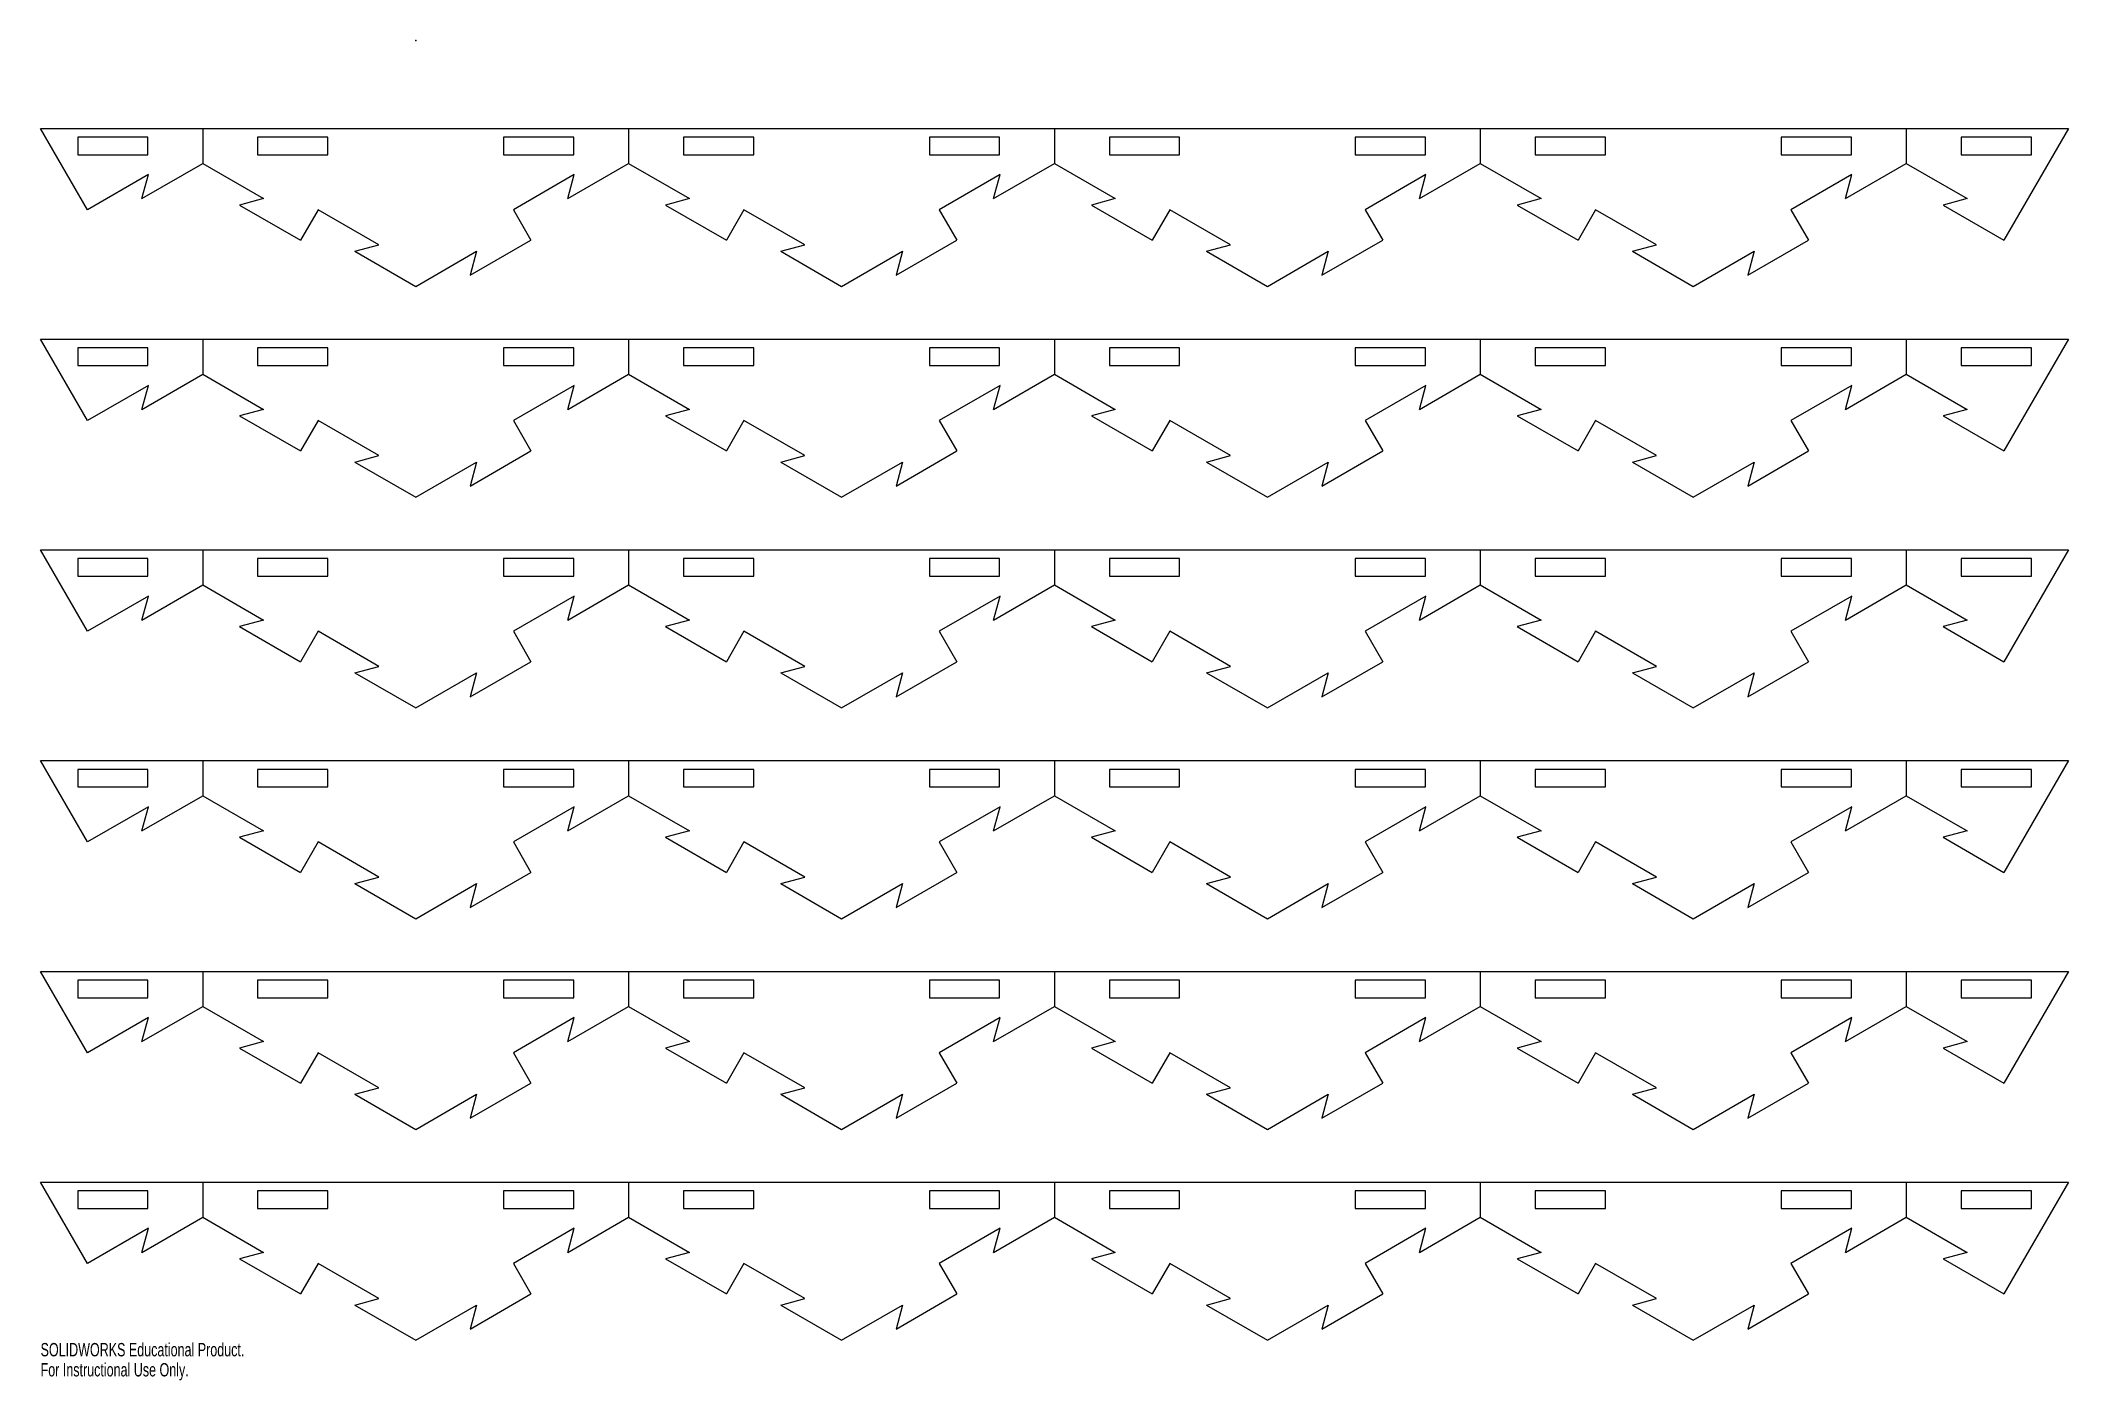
# Model space of a CAD drawing. Header units: inches. Extents: x -5.3 to 23.5, y -17.3 to 1.8.
import ezdxf

# ---------------------------------------------------------------- set-up
doc = ezdxf.new("R2010")
doc.units = ezdxf.units.IN
doc.header["$MEASUREMENT"] = 0
doc.header["$PDSIZE"] = -1
doc.styles.add('SLDTEXTSTYLE0', font='TXT', dxfattribs={"width": 0.7})

msp = doc.modelspace()

# ---------------------------------------------------------------- linework, layer by layer
at = {"color": 7, "linetype": 'Continuous', "lineweight": 25}
for p, q in [((-5.34, 0.5), (23.527, 0.5)), ((-4.672, -0.658), (-5.34, 0.5)), ((-3.812, 0.375), (-4.812, 0.375)), ((-4.812, 0.375), (-4.812, 0.125)), ((-3.812, 0.125), (-3.812, 0.375)), ((-3.031, 0.5), (-3.031, 0)), ((-1.25, 0.375), (-2.25, 0.375)), ((-2.25, 0.375), (-2.25, 0.125)), ((-1.25, 0.125), (-1.25, 0.375)), ((2.25, 0.375), (1.25, 0.375)), ((1.25, 0.375), (1.25, 0.125)), ((2.25, 0.125), (2.25, 0.375)), ((3.031, 0.5), (3.031, 0)), ((3.812, 0.375), (3.812, 0.125)), ((4.812, 0.375), (3.812, 0.375)), ((4.812, 0.125), (4.812, 0.375)), ((7.312, 0.375), (7.312, 0.125)), ((8.312, 0.375), (7.312, 0.375)), ((8.312, 0.125), (8.312, 0.375)), ((9.093, 0.5), (9.093, 0)), ((10.874, 0.375), (9.874, 0.375)), ((9.874, 0.375), (9.874, 0.125)), ((10.874, 0.125), (10.874, 0.375)), ((14.374, 0.375), (13.374, 0.375)), ((13.374, 0.375), (13.374, 0.125)), ((14.374, 0.125), (14.374, 0.375)), ((15.155, 0.5), (15.155, 0)), ((16.937, 0.375), (15.937, 0.375)), ((15.937, 0.375), (15.937, 0.125)), ((16.937, 0.125), (16.937, 0.375)), ((20.437, 0.375), (19.437, 0.375)), ((19.437, 0.375), (19.437, 0.125)), ((20.437, 0.125), (20.437, 0.375)), ((21.218, 0.5), (21.218, 0)), ((22.999, 0.375), (21.999, 0.375)), ((21.999, 0.375), (21.999, 0.125)), ((23.527, 0.5), (22.608, -1.092)), ((22.999, 0.125), (22.999, 0.375)), ((-4.812, 0.125), (-3.812, 0.125)), ((-3.897, -0.5), (-3.031, 0)), ((-3.031, 0), (-2.165, -0.5)), ((-2.25, 0.125), (-1.25, 0.125)), ((1.25, 0.125), (2.25, 0.125)), ((2.165, -0.5), (3.031, 0)), ((3.031, 0), (3.897, -0.5)), ((3.812, 0.125), (4.812, 0.125)), ((7.312, 0.125), (8.312, 0.125)), ((8.227, -0.5), (9.093, 0)), ((9.093, 0), (9.959, -0.5)), ((9.874, 0.125), (10.874, 0.125)), ((13.374, 0.125), (14.374, 0.125)), ((14.289, -0.5), (15.155, 0)), ((15.155, 0), (16.021, -0.5)), ((15.937, 0.125), (16.937, 0.125)), ((19.437, 0.125), (20.437, 0.125)), ((20.352, -0.5), (21.218, 0)), ((21.218, 0), (22.084, -0.5)), ((21.999, 0.125), (22.999, 0.125)), ((-3.806, -0.158), (-4.672, -0.658)), ((-3.897, -0.5), (-3.806, -0.158)), ((2.257, -0.158), (1.391, -0.658)), ((2.165, -0.5), (2.257, -0.158)), ((8.319, -0.158), (7.453, -0.658)), ((8.227, -0.5), (8.319, -0.158)), ((14.381, -0.158), (13.515, -0.658)), ((14.289, -0.5), (14.381, -0.158)), ((20.443, -0.158), (19.577, -0.658)), ((20.352, -0.5), (20.443, -0.158)), ((-2.165, -0.5), (-2.507, -0.592)), ((3.897, -0.5), (3.556, -0.592)), ((9.959, -0.5), (9.618, -0.592)), ((16.021, -0.5), (15.68, -0.592)), ((22.084, -0.5), (21.742, -0.592)), ((-2.507, -0.592), (-1.641, -1.092)), ((-1.391, -0.658), (-1.641, -1.092)), ((-0.525, -1.158), (-1.391, -0.658)), ((1.391, -0.658), (1.641, -1.092)), ((3.556, -0.592), (4.422, -1.092)), ((4.672, -0.658), (4.422, -1.092)), ((5.538, -1.158), (4.672, -0.658)), ((7.453, -0.658), (7.703, -1.092)), ((9.618, -0.592), (10.484, -1.092)), ((10.734, -0.658), (10.484, -1.092)), ((11.6, -1.158), (10.734, -0.658)), ((13.515, -0.658), (13.765, -1.092)), ((15.68, -0.592), (16.546, -1.092)), ((16.796, -0.658), (16.546, -1.092)), ((17.662, -1.158), (16.796, -0.658)), ((19.577, -0.658), (19.827, -1.092)), ((21.742, -0.592), (22.608, -1.092)), ((0.775, -1.592), (1.641, -1.092)), ((6.837, -1.592), (7.703, -1.092)), ((12.899, -1.592), (13.765, -1.092)), ((18.961, -1.592), (19.827, -1.092)), ((-0.866, -1.25), (-0.525, -1.158)), ((-0.866, -1.25), (0, -1.75)), ((0, -1.75), (0.866, -1.25)), ((0.866, -1.25), (0.775, -1.592)), ((5.196, -1.25), (5.538, -1.158)), ((5.196, -1.25), (6.062, -1.75)), ((6.062, -1.75), (6.928, -1.25)), ((6.928, -1.25), (6.837, -1.592)), ((11.258, -1.25), (11.6, -1.158)), ((11.258, -1.25), (12.124, -1.75)), ((12.124, -1.75), (12.99, -1.25)), ((12.99, -1.25), (12.899, -1.592)), ((17.321, -1.25), (17.662, -1.158)), ((17.321, -1.25), (18.187, -1.75)), ((18.187, -1.75), (19.053, -1.25)), ((19.053, -1.25), (18.961, -1.592)), ((-5.34, -2.5), (23.527, -2.5)), ((-4.672, -3.658), (-5.34, -2.5)), ((-3.031, -2.5), (-3.031, -3)), ((3.031, -2.5), (3.031, -3)), ((9.093, -2.5), (9.093, -3)), ((15.155, -2.5), (15.155, -3)), ((21.218, -2.5), (21.218, -3)), ((23.527, -2.5), (22.608, -4.092)), ((-3.812, -2.625), (-4.812, -2.625)), ((-4.812, -2.625), (-4.812, -2.875)), ((-4.812, -2.875), (-3.812, -2.875)), ((-3.812, -2.875), (-3.812, -2.625)), ((-1.25, -2.625), (-2.25, -2.625)), ((-2.25, -2.625), (-2.25, -2.875)), ((-2.25, -2.875), (-1.25, -2.875)), ((-1.25, -2.875), (-1.25, -2.625)), ((2.25, -2.625), (1.25, -2.625)), ((1.25, -2.625), (1.25, -2.875)), ((1.25, -2.875), (2.25, -2.875)), ((2.25, -2.875), (2.25, -2.625)), ((4.812, -2.625), (3.812, -2.625)), ((3.812, -2.625), (3.812, -2.875)), ((3.812, -2.875), (4.812, -2.875)), ((4.812, -2.875), (4.812, -2.625)), ((8.312, -2.625), (7.312, -2.625)), ((7.312, -2.625), (7.312, -2.875)), ((7.312, -2.875), (8.312, -2.875)), ((8.312, -2.875), (8.312, -2.625)), ((10.874, -2.625), (9.874, -2.625)), ((9.874, -2.625), (9.874, -2.875)), ((9.874, -2.875), (10.874, -2.875)), ((10.874, -2.875), (10.874, -2.625)), ((14.374, -2.625), (13.374, -2.625)), ((13.374, -2.625), (13.374, -2.875)), ((13.374, -2.875), (14.374, -2.875)), ((14.374, -2.875), (14.374, -2.625)), ((16.937, -2.625), (15.937, -2.625)), ((15.937, -2.625), (15.937, -2.875)), ((15.937, -2.875), (16.937, -2.875)), ((16.937, -2.875), (16.937, -2.625)), ((20.437, -2.625), (19.437, -2.625)), ((19.437, -2.625), (19.437, -2.875)), ((19.437, -2.875), (20.437, -2.875)), ((20.437, -2.875), (20.437, -2.625)), ((22.999, -2.625), (21.999, -2.625)), ((21.999, -2.625), (21.999, -2.875)), ((21.999, -2.875), (22.999, -2.875)), ((22.999, -2.875), (22.999, -2.625)), ((-3.806, -3.158), (-4.672, -3.658)), ((-3.897, -3.5), (-3.031, -3)), ((-3.897, -3.5), (-3.806, -3.158)), ((-3.031, -3), (-2.165, -3.5)), ((2.257, -3.158), (1.391, -3.658)), ((2.165, -3.5), (3.031, -3)), ((2.165, -3.5), (2.257, -3.158)), ((3.031, -3), (3.897, -3.5)), ((8.319, -3.158), (7.453, -3.658)), ((8.227, -3.5), (9.093, -3)), ((8.227, -3.5), (8.319, -3.158)), ((9.093, -3), (9.959, -3.5)), ((14.381, -3.158), (13.515, -3.658)), ((14.289, -3.5), (15.155, -3)), ((14.289, -3.5), (14.381, -3.158)), ((15.155, -3), (16.021, -3.5)), ((20.443, -3.158), (19.577, -3.658)), ((20.352, -3.5), (21.218, -3)), ((20.352, -3.5), (20.443, -3.158)), ((21.218, -3), (22.084, -3.5)), ((-2.165, -3.5), (-2.507, -3.592)), ((-2.507, -3.592), (-1.641, -4.092)), ((-1.391, -3.658), (-1.641, -4.092)), ((-0.525, -4.158), (-1.391, -3.658)), ((1.391, -3.658), (1.641, -4.092)), ((3.897, -3.5), (3.556, -3.592)), ((3.556, -3.592), (4.422, -4.092)), ((4.672, -3.658), (4.422, -4.092)), ((5.538, -4.158), (4.672, -3.658)), ((7.453, -3.658), (7.703, -4.092)), ((9.959, -3.5), (9.618, -3.592)), ((9.618, -3.592), (10.484, -4.092)), ((10.734, -3.658), (10.484, -4.092)), ((11.6, -4.158), (10.734, -3.658)), ((13.515, -3.658), (13.765, -4.092)), ((16.021, -3.5), (15.68, -3.592)), ((15.68, -3.592), (16.546, -4.092)), ((16.796, -3.658), (16.546, -4.092)), ((17.662, -4.158), (16.796, -3.658)), ((19.577, -3.658), (19.827, -4.092)), ((22.084, -3.5), (21.742, -3.592)), ((21.742, -3.592), (22.608, -4.092)), ((-0.866, -4.25), (-0.525, -4.158)), ((-0.866, -4.25), (0, -4.75)), ((0, -4.75), (0.866, -4.25)), ((0.775, -4.592), (1.641, -4.092)), ((0.866, -4.25), (0.775, -4.592)), ((5.196, -4.25), (5.538, -4.158)), ((5.196, -4.25), (6.062, -4.75)), ((6.062, -4.75), (6.928, -4.25)), ((6.837, -4.592), (7.703, -4.092)), ((6.928, -4.25), (6.837, -4.592)), ((11.258, -4.25), (11.6, -4.158)), ((11.258, -4.25), (12.124, -4.75)), ((12.124, -4.75), (12.99, -4.25)), ((12.899, -4.592), (13.765, -4.092)), ((12.99, -4.25), (12.899, -4.592)), ((17.321, -4.25), (17.662, -4.158)), ((17.321, -4.25), (18.187, -4.75)), ((18.187, -4.75), (19.053, -4.25)), ((18.961, -4.592), (19.827, -4.092)), ((19.053, -4.25), (18.961, -4.592)), ((-5.34, -5.5), (23.527, -5.5)), ((-4.672, -6.658), (-5.34, -5.5)), ((-3.812, -5.625), (-4.812, -5.625)), ((-4.812, -5.625), (-4.812, -5.875)), ((-3.812, -5.875), (-3.812, -5.625)), ((-3.031, -5.5), (-3.031, -6)), ((-1.25, -5.625), (-2.25, -5.625)), ((-2.25, -5.625), (-2.25, -5.875)), ((-1.25, -5.875), (-1.25, -5.625)), ((2.25, -5.625), (1.25, -5.625)), ((1.25, -5.625), (1.25, -5.875)), ((2.25, -5.875), (2.25, -5.625)), ((3.031, -5.5), (3.031, -6)), ((4.812, -5.625), (3.812, -5.625)), ((3.812, -5.625), (3.812, -5.875)), ((4.812, -5.875), (4.812, -5.625)), ((8.312, -5.625), (7.312, -5.625)), ((7.312, -5.625), (7.312, -5.875)), ((8.312, -5.875), (8.312, -5.625)), ((9.093, -5.5), (9.093, -6)), ((10.874, -5.625), (9.874, -5.625)), ((9.874, -5.625), (9.874, -5.875)), ((10.874, -5.875), (10.874, -5.625)), ((14.374, -5.625), (13.374, -5.625)), ((13.374, -5.625), (13.374, -5.875)), ((14.374, -5.875), (14.374, -5.625)), ((15.155, -5.5), (15.155, -6)), ((16.937, -5.625), (15.937, -5.625)), ((15.937, -5.625), (15.937, -5.875)), ((16.937, -5.875), (16.937, -5.625)), ((20.437, -5.625), (19.437, -5.625)), ((19.437, -5.625), (19.437, -5.875)), ((20.437, -5.875), (20.437, -5.625)), ((21.218, -5.5), (21.218, -6)), ((22.999, -5.625), (21.999, -5.625)), ((21.999, -5.625), (21.999, -5.875)), ((23.527, -5.5), (22.608, -7.092)), ((22.999, -5.875), (22.999, -5.625)), ((-4.812, -5.875), (-3.812, -5.875)), ((-3.897, -6.5), (-3.031, -6)), ((-3.031, -6), (-2.165, -6.5)), ((-2.25, -5.875), (-1.25, -5.875)), ((1.25, -5.875), (2.25, -5.875)), ((2.165, -6.5), (3.031, -6)), ((3.031, -6), (3.897, -6.5)), ((3.812, -5.875), (4.812, -5.875)), ((7.312, -5.875), (8.312, -5.875)), ((8.227, -6.5), (9.093, -6)), ((9.093, -6), (9.959, -6.5)), ((9.874, -5.875), (10.874, -5.875)), ((13.374, -5.875), (14.374, -5.875)), ((14.289, -6.5), (15.155, -6)), ((15.155, -6), (16.021, -6.5)), ((15.937, -5.875), (16.937, -5.875)), ((19.437, -5.875), (20.437, -5.875)), ((20.352, -6.5), (21.218, -6)), ((21.218, -6), (22.084, -6.5)), ((21.999, -5.875), (22.999, -5.875)), ((-3.806, -6.158), (-4.672, -6.658)), ((-3.897, -6.5), (-3.806, -6.158)), ((2.257, -6.158), (1.391, -6.658)), ((2.165, -6.5), (2.257, -6.158)), ((8.319, -6.158), (7.453, -6.658)), ((8.227, -6.5), (8.319, -6.158)), ((14.381, -6.158), (13.515, -6.658)), ((14.289, -6.5), (14.381, -6.158)), ((20.443, -6.158), (19.577, -6.658)), ((20.352, -6.5), (20.443, -6.158)), ((-2.165, -6.5), (-2.507, -6.592)), ((-2.507, -6.592), (-1.641, -7.092)), ((3.897, -6.5), (3.556, -6.592)), ((3.556, -6.592), (4.422, -7.092)), ((9.959, -6.5), (9.618, -6.592)), ((9.618, -6.592), (10.484, -7.092)), ((16.021, -6.5), (15.68, -6.592)), ((15.68, -6.592), (16.546, -7.092)), ((22.084, -6.5), (21.742, -6.592)), ((21.742, -6.592), (22.608, -7.092)), ((-1.391, -6.658), (-1.641, -7.092)), ((-0.525, -7.158), (-1.391, -6.658)), ((1.391, -6.658), (1.641, -7.092)), ((4.672, -6.658), (4.422, -7.092)), ((5.538, -7.158), (4.672, -6.658)), ((7.453, -6.658), (7.703, -7.092)), ((10.734, -6.658), (10.484, -7.092)), ((11.6, -7.158), (10.734, -6.658)), ((13.515, -6.658), (13.765, -7.092)), ((16.796, -6.658), (16.546, -7.092)), ((17.662, -7.158), (16.796, -6.658)), ((19.577, -6.658), (19.827, -7.092)), ((-0.866, -7.25), (-0.525, -7.158)), ((0.775, -7.592), (1.641, -7.092)), ((5.196, -7.25), (5.538, -7.158)), ((6.837, -7.592), (7.703, -7.092)), ((11.258, -7.25), (11.6, -7.158)), ((12.899, -7.592), (13.765, -7.092)), ((17.321, -7.25), (17.662, -7.158)), ((18.961, -7.592), (19.827, -7.092)), ((-0.866, -7.25), (0, -7.75)), ((0, -7.75), (0.866, -7.25)), ((0.866, -7.25), (0.775, -7.592)), ((5.196, -7.25), (6.062, -7.75)), ((6.062, -7.75), (6.928, -7.25)), ((6.928, -7.25), (6.837, -7.592)), ((11.258, -7.25), (12.124, -7.75)), ((12.124, -7.75), (12.99, -7.25)), ((12.99, -7.25), (12.899, -7.592)), ((17.321, -7.25), (18.187, -7.75)), ((18.187, -7.75), (19.053, -7.25)), ((19.053, -7.25), (18.961, -7.592)), ((-5.34, -8.5), (23.527, -8.5)), ((-4.672, -9.658), (-5.34, -8.5)), ((-3.812, -8.625), (-4.812, -8.625)), ((-4.812, -8.625), (-4.812, -8.875)), ((-3.812, -8.875), (-3.812, -8.625)), ((-3.031, -8.5), (-3.031, -9)), ((-1.25, -8.625), (-2.25, -8.625)), ((-2.25, -8.625), (-2.25, -8.875)), ((-1.25, -8.875), (-1.25, -8.625)), ((2.25, -8.625), (1.25, -8.625)), ((1.25, -8.625), (1.25, -8.875)), ((2.25, -8.875), (2.25, -8.625)), ((3.031, -8.5), (3.031, -9)), ((4.812, -8.625), (3.812, -8.625)), ((3.812, -8.625), (3.812, -8.875)), ((4.812, -8.875), (4.812, -8.625)), ((8.312, -8.625), (7.312, -8.625)), ((7.312, -8.625), (7.312, -8.875)), ((8.312, -8.875), (8.312, -8.625)), ((9.093, -8.5), (9.093, -9)), ((10.874, -8.625), (9.874, -8.625)), ((9.874, -8.625), (9.874, -8.875)), ((10.874, -8.875), (10.874, -8.625)), ((13.374, -8.625), (13.374, -8.875)), ((14.374, -8.625), (13.374, -8.625)), ((14.374, -8.875), (14.374, -8.625)), ((15.155, -8.5), (15.155, -9)), ((16.937, -8.625), (15.937, -8.625)), ((15.937, -8.625), (15.937, -8.875)), ((16.937, -8.875), (16.937, -8.625)), ((20.437, -8.625), (19.437, -8.625)), ((19.437, -8.625), (19.437, -8.875)), ((20.437, -8.875), (20.437, -8.625)), ((21.218, -8.5), (21.218, -9)), ((22.999, -8.625), (21.999, -8.625)), ((21.999, -8.625), (21.999, -8.875)), ((23.527, -8.5), (22.608, -10.092)), ((22.999, -8.875), (22.999, -8.625)), ((-4.812, -8.875), (-3.812, -8.875)), ((-2.25, -8.875), (-1.25, -8.875)), ((1.25, -8.875), (2.25, -8.875)), ((3.812, -8.875), (4.812, -8.875)), ((7.312, -8.875), (8.312, -8.875)), ((9.874, -8.875), (10.874, -8.875)), ((13.374, -8.875), (14.374, -8.875)), ((15.937, -8.875), (16.937, -8.875)), ((19.437, -8.875), (20.437, -8.875)), ((21.999, -8.875), (22.999, -8.875)), ((-3.806, -9.158), (-4.672, -9.658)), ((-3.897, -9.5), (-3.031, -9)), ((-3.897, -9.5), (-3.806, -9.158)), ((-3.031, -9), (-2.165, -9.5)), ((2.257, -9.158), (1.391, -9.658)), ((2.165, -9.5), (3.031, -9)), ((2.165, -9.5), (2.257, -9.158)), ((3.031, -9), (3.897, -9.5)), ((8.319, -9.158), (7.453, -9.658)), ((8.227, -9.5), (9.093, -9)), ((8.227, -9.5), (8.319, -9.158)), ((9.093, -9), (9.959, -9.5)), ((14.381, -9.158), (13.515, -9.658)), ((14.289, -9.5), (15.155, -9)), ((14.289, -9.5), (14.381, -9.158)), ((15.155, -9), (16.021, -9.5)), ((20.443, -9.158), (19.577, -9.658)), ((20.352, -9.5), (21.218, -9)), ((20.352, -9.5), (20.443, -9.158)), ((21.218, -9), (22.084, -9.5)), ((-2.165, -9.5), (-2.507, -9.592)), ((3.897, -9.5), (3.556, -9.592)), ((9.959, -9.5), (9.618, -9.592)), ((16.021, -9.5), (15.68, -9.592)), ((22.084, -9.5), (21.742, -9.592)), ((-2.507, -9.592), (-1.641, -10.092)), ((-1.391, -9.658), (-1.641, -10.092)), ((-0.525, -10.158), (-1.391, -9.658)), ((1.391, -9.658), (1.641, -10.092)), ((3.556, -9.592), (4.422, -10.092)), ((4.672, -9.658), (4.422, -10.092)), ((5.538, -10.158), (4.672, -9.658)), ((7.453, -9.658), (7.703, -10.092)), ((9.618, -9.592), (10.484, -10.092)), ((10.734, -9.658), (10.484, -10.092)), ((11.6, -10.158), (10.734, -9.658)), ((13.515, -9.658), (13.765, -10.092)), ((15.68, -9.592), (16.546, -10.092)), ((16.796, -9.658), (16.546, -10.092)), ((17.662, -10.158), (16.796, -9.658)), ((19.577, -9.658), (19.827, -10.092)), ((21.742, -9.592), (22.608, -10.092)), ((0.775, -10.592), (1.641, -10.092)), ((6.837, -10.592), (7.703, -10.092)), ((12.899, -10.592), (13.765, -10.092)), ((18.961, -10.592), (19.827, -10.092)), ((-0.866, -10.25), (-0.525, -10.158)), ((-0.866, -10.25), (0, -10.75)), ((0, -10.75), (0.866, -10.25)), ((0.866, -10.25), (0.775, -10.592)), ((5.196, -10.25), (5.538, -10.158)), ((5.196, -10.25), (6.062, -10.75)), ((6.062, -10.75), (6.928, -10.25)), ((6.928, -10.25), (6.837, -10.592)), ((11.258, -10.25), (11.6, -10.158)), ((11.258, -10.25), (12.124, -10.75)), ((12.124, -10.75), (12.99, -10.25)), ((12.99, -10.25), (12.899, -10.592)), ((17.321, -10.25), (17.662, -10.158)), ((17.321, -10.25), (18.187, -10.75)), ((18.187, -10.75), (19.053, -10.25)), ((19.053, -10.25), (18.961, -10.592)), ((-5.34, -11.5), (23.527, -11.5)), ((-4.672, -12.658), (-5.34, -11.5)), ((-3.031, -11.5), (-3.031, -12)), ((3.031, -11.5), (3.031, -12)), ((9.093, -11.5), (9.093, -12)), ((15.155, -11.5), (15.155, -12)), ((21.218, -11.5), (21.218, -12)), ((23.527, -11.5), (22.608, -13.092)), ((-3.812, -11.625), (-4.812, -11.625)), ((-4.812, -11.625), (-4.812, -11.875)), ((-3.812, -11.875), (-3.812, -11.625)), ((-1.25, -11.625), (-2.25, -11.625)), ((-2.25, -11.625), (-2.25, -11.875)), ((-1.25, -11.875), (-1.25, -11.625)), ((2.25, -11.625), (1.25, -11.625)), ((1.25, -11.625), (1.25, -11.875)), ((2.25, -11.875), (2.25, -11.625)), ((4.812, -11.625), (3.812, -11.625)), ((3.812, -11.625), (3.812, -11.875)), ((4.812, -11.875), (4.812, -11.625)), ((8.312, -11.625), (7.312, -11.625)), ((7.312, -11.625), (7.312, -11.875)), ((8.312, -11.875), (8.312, -11.625)), ((10.874, -11.625), (9.874, -11.625)), ((9.874, -11.625), (9.874, -11.875)), ((10.874, -11.875), (10.874, -11.625)), ((14.374, -11.625), (13.374, -11.625)), ((13.374, -11.625), (13.374, -11.875)), ((14.374, -11.875), (14.374, -11.625)), ((16.937, -11.625), (15.937, -11.625)), ((15.937, -11.625), (15.937, -11.875)), ((16.937, -11.875), (16.937, -11.625)), ((20.437, -11.625), (19.437, -11.625)), ((19.437, -11.625), (19.437, -11.875)), ((20.437, -11.875), (20.437, -11.625)), ((21.999, -11.625), (21.999, -11.875)), ((22.999, -11.625), (21.999, -11.625)), ((22.999, -11.875), (22.999, -11.625)), ((-4.812, -11.875), (-3.812, -11.875)), ((-3.897, -12.5), (-3.031, -12)), ((-3.031, -12), (-2.165, -12.5)), ((-2.25, -11.875), (-1.25, -11.875)), ((1.25, -11.875), (2.25, -11.875)), ((2.165, -12.5), (3.031, -12)), ((3.031, -12), (3.897, -12.5)), ((3.812, -11.875), (4.812, -11.875)), ((7.312, -11.875), (8.312, -11.875)), ((8.227, -12.5), (9.093, -12)), ((9.093, -12), (9.959, -12.5)), ((9.874, -11.875), (10.874, -11.875)), ((13.374, -11.875), (14.374, -11.875)), ((14.289, -12.5), (15.155, -12)), ((15.155, -12), (16.021, -12.5)), ((15.937, -11.875), (16.937, -11.875)), ((19.437, -11.875), (20.437, -11.875)), ((20.352, -12.5), (21.218, -12)), ((21.218, -12), (22.084, -12.5)), ((21.999, -11.875), (22.999, -11.875)), ((-3.806, -12.158), (-4.672, -12.658)), ((-3.897, -12.5), (-3.806, -12.158)), ((2.257, -12.158), (1.391, -12.658)), ((2.165, -12.5), (2.257, -12.158)), ((8.319, -12.158), (7.453, -12.658)), ((8.227, -12.5), (8.319, -12.158)), ((14.381, -12.158), (13.515, -12.658)), ((14.289, -12.5), (14.381, -12.158)), ((20.443, -12.158), (19.577, -12.658)), ((20.352, -12.5), (20.443, -12.158)), ((-2.165, -12.5), (-2.507, -12.592)), ((-2.507, -12.592), (-1.641, -13.092)), ((-1.391, -12.658), (-1.641, -13.092)), ((-0.525, -13.158), (-1.391, -12.658)), ((1.391, -12.658), (1.641, -13.092)), ((3.897, -12.5), (3.556, -12.592)), ((3.556, -12.592), (4.422, -13.092)), ((4.672, -12.658), (4.422, -13.092)), ((5.538, -13.158), (4.672, -12.658)), ((7.453, -12.658), (7.703, -13.092)), ((9.959, -12.5), (9.618, -12.592)), ((9.618, -12.592), (10.484, -13.092)), ((10.734, -12.658), (10.484, -13.092)), ((11.6, -13.158), (10.734, -12.658)), ((13.515, -12.658), (13.765, -13.092)), ((16.021, -12.5), (15.68, -12.592)), ((15.68, -12.592), (16.546, -13.092)), ((16.796, -12.658), (16.546, -13.092)), ((17.662, -13.158), (16.796, -12.658)), ((19.577, -12.658), (19.827, -13.092)), ((22.084, -12.5), (21.742, -12.592)), ((21.742, -12.592), (22.608, -13.092)), ((-0.866, -13.25), (-0.525, -13.158)), ((-0.866, -13.25), (0, -13.75)), ((0, -13.75), (0.866, -13.25)), ((0.775, -13.592), (1.641, -13.092)), ((0.866, -13.25), (0.775, -13.592)), ((5.196, -13.25), (5.538, -13.158)), ((5.196, -13.25), (6.062, -13.75)), ((6.062, -13.75), (6.928, -13.25)), ((6.837, -13.592), (7.703, -13.092)), ((6.928, -13.25), (6.837, -13.592)), ((11.258, -13.25), (11.6, -13.158)), ((11.258, -13.25), (12.124, -13.75)), ((12.124, -13.75), (12.99, -13.25)), ((12.899, -13.592), (13.765, -13.092)), ((12.99, -13.25), (12.899, -13.592)), ((17.321, -13.25), (17.662, -13.158)), ((17.321, -13.25), (18.187, -13.75)), ((18.187, -13.75), (19.053, -13.25)), ((18.961, -13.592), (19.827, -13.092)), ((19.053, -13.25), (18.961, -13.592)), ((-5.34, -14.5), (23.527, -14.5)), ((-4.672, -15.658), (-5.34, -14.5)), ((-3.812, -14.625), (-4.812, -14.625)), ((-4.812, -14.625), (-4.812, -14.875)), ((-3.812, -14.875), (-3.812, -14.625)), ((-3.031, -14.5), (-3.031, -15)), ((-1.25, -14.625), (-2.25, -14.625)), ((-2.25, -14.625), (-2.25, -14.875)), ((-1.25, -14.875), (-1.25, -14.625)), ((2.25, -14.625), (1.25, -14.625)), ((1.25, -14.625), (1.25, -14.875)), ((2.25, -14.875), (2.25, -14.625)), ((3.031, -14.5), (3.031, -15)), ((4.812, -14.625), (3.812, -14.625)), ((3.812, -14.625), (3.812, -14.875)), ((4.812, -14.875), (4.812, -14.625)), ((8.312, -14.625), (7.312, -14.625)), ((7.312, -14.625), (7.312, -14.875)), ((8.312, -14.875), (8.312, -14.625)), ((9.093, -14.5), (9.093, -15)), ((10.874, -14.625), (9.874, -14.625)), ((9.874, -14.625), (9.874, -14.875)), ((10.874, -14.875), (10.874, -14.625)), ((14.374, -14.625), (13.374, -14.625)), ((13.374, -14.625), (13.374, -14.875)), ((14.374, -14.875), (14.374, -14.625)), ((15.155, -14.5), (15.155, -15)), ((16.937, -14.625), (15.937, -14.625)), ((15.937, -14.625), (15.937, -14.875)), ((16.937, -14.875), (16.937, -14.625)), ((20.437, -14.625), (19.437, -14.625)), ((19.437, -14.625), (19.437, -14.875)), ((20.437, -14.875), (20.437, -14.625)), ((21.218, -14.5), (21.218, -15)), ((22.999, -14.625), (21.999, -14.625)), ((21.999, -14.625), (21.999, -14.875)), ((23.527, -14.5), (22.608, -16.092)), ((22.999, -14.875), (22.999, -14.625)), ((-4.812, -14.875), (-3.812, -14.875)), ((-3.897, -15.5), (-3.031, -15)), ((-3.031, -15), (-2.165, -15.5)), ((-2.25, -14.875), (-1.25, -14.875)), ((1.25, -14.875), (2.25, -14.875)), ((2.165, -15.5), (3.031, -15)), ((3.031, -15), (3.897, -15.5)), ((3.812, -14.875), (4.812, -14.875)), ((7.312, -14.875), (8.312, -14.875)), ((8.227, -15.5), (9.093, -15)), ((9.093, -15), (9.959, -15.5)), ((9.874, -14.875), (10.874, -14.875)), ((13.374, -14.875), (14.374, -14.875)), ((14.289, -15.5), (15.155, -15)), ((15.155, -15), (16.021, -15.5)), ((15.937, -14.875), (16.937, -14.875)), ((19.437, -14.875), (20.437, -14.875)), ((20.352, -15.5), (21.218, -15)), ((21.218, -15), (22.084, -15.5)), ((21.999, -14.875), (22.999, -14.875)), ((-3.806, -15.158), (-4.672, -15.658)), ((-3.897, -15.5), (-3.806, -15.158)), ((2.257, -15.158), (1.391, -15.658)), ((2.165, -15.5), (2.257, -15.158)), ((8.319, -15.158), (7.453, -15.658)), ((8.227, -15.5), (8.319, -15.158)), ((14.381, -15.158), (13.515, -15.658)), ((14.289, -15.5), (14.381, -15.158)), ((20.443, -15.158), (19.577, -15.658)), ((20.352, -15.5), (20.443, -15.158)), ((-2.165, -15.5), (-2.507, -15.592)), ((3.897, -15.5), (3.556, -15.592)), ((9.959, -15.5), (9.618, -15.592)), ((16.021, -15.5), (15.68, -15.592)), ((22.084, -15.5), (21.742, -15.592)), ((-2.507, -15.592), (-1.641, -16.092)), ((-1.391, -15.658), (-1.641, -16.092)), ((-0.525, -16.158), (-1.391, -15.658)), ((1.391, -15.658), (1.641, -16.092)), ((3.556, -15.592), (4.422, -16.092)), ((4.672, -15.658), (4.422, -16.092)), ((5.538, -16.158), (4.672, -15.658)), ((7.453, -15.658), (7.703, -16.092)), ((9.618, -15.592), (10.484, -16.092)), ((10.734, -15.658), (10.484, -16.092)), ((11.6, -16.158), (10.734, -15.658)), ((13.515, -15.658), (13.765, -16.092)), ((15.68, -15.592), (16.546, -16.092)), ((16.796, -15.658), (16.546, -16.092)), ((17.662, -16.158), (16.796, -15.658)), ((19.577, -15.658), (19.827, -16.092)), ((21.742, -15.592), (22.608, -16.092)), ((-0.866, -16.25), (-0.525, -16.158)), ((0.775, -16.592), (1.641, -16.092)), ((5.196, -16.25), (5.538, -16.158)), ((6.837, -16.592), (7.703, -16.092)), ((11.258, -16.25), (11.6, -16.158)), ((12.899, -16.592), (13.765, -16.092)), ((17.321, -16.25), (17.662, -16.158)), ((18.961, -16.592), (19.827, -16.092)), ((-0.866, -16.25), (0, -16.75)), ((0, -16.75), (0.866, -16.25)), ((0.866, -16.25), (0.775, -16.592)), ((5.196, -16.25), (6.062, -16.75)), ((6.062, -16.75), (6.928, -16.25)), ((6.928, -16.25), (6.837, -16.592)), ((11.258, -16.25), (12.124, -16.75)), ((12.124, -16.75), (12.99, -16.25)), ((12.99, -16.25), (12.899, -16.592)), ((17.321, -16.25), (18.187, -16.75)), ((18.187, -16.75), (19.053, -16.25)), ((19.053, -16.25), (18.961, -16.592))]:
    msp.add_line(p, q, dxfattribs=at)
at = {"color": 7, "linetype": 'Continuous'}
msp.add_point((0, 1.75), dxfattribs=at)

# ---------------------------------------------------------------- texts
at = {"color": 7, "linetype": 'Continuous', "char_height": 0.1903, "attachment_point": 1, "style": 'SLDTEXTSTYLE0'}
for s, insert in [('SOLIDWORKS Educational Product.', (-5.34, -16.79)), ('For Instructional Use Only.', (-5.34, -17.076))]:
    msp.add_mtext(s, dxfattribs=dict(at, insert=insert))

doc.saveas('drawing.dxf')
